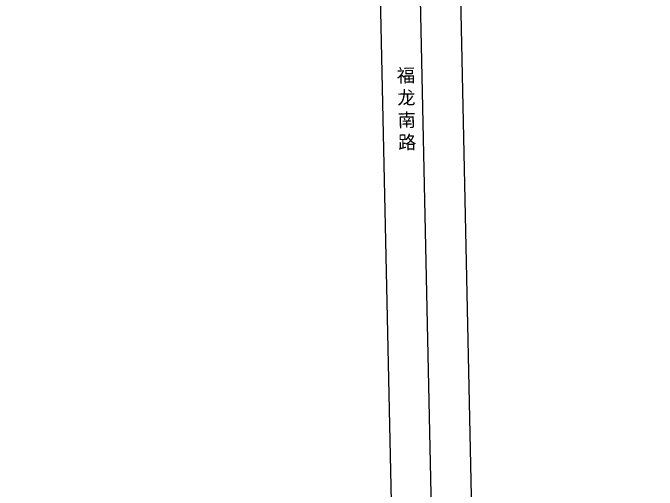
# Model space of a CAD drawing. Extents: x 529262 to 576451, y 2694391 to 2717535.
# Drawn here: x 565970.4 to 566163.2, y 2709434.5 to 2709577.2 of the extents above; entities that cross this region are included whole.
import ezdxf
from ezdxf.xclip import XClip

# ---------------------------------------------------------------- set-up
doc = ezdxf.new("R2010")
doc.units = 0
doc.header["$XCLIPFRAME"] = 0
for name, color, linetype in [('PP-COM', 7, 'Continuous'), ('RD-中线', 40, 'Continuous'), ('RD-红线', 7, 'Continuous'), ('RD-路名', 7, 'Continuous')]:
    doc.layers.add(name, color=color, linetype=linetype)
doc.styles.add('黑体', font='simhei.ttf')

# ---------------------------------------------------------------- blocks, each defined once
blk = doc.blocks.new('A$C19FD0107')
at = {"layer": 'RD-中线', "color": 8, "linetype": 'Continuous', "flags": 128}
for points in [[(-4888.51, 14283.61), (-4903.42, 14970.56, -0.026268), (-4902.93, 14986.3), (-4902.23, 14994.64, 0.026268), (-4901.75, 15010.38), (-4907.67, 15283.2)], [(-4490.73, 14139.44, 0), (-4490.29, 14139.42)], [(-3818.25, 14086.17, 0), (-3817.74, 14086.17)]]:
    blk.add_lwpolyline(points, format="xyb", dxfattribs=at)
at = {"layer": 'RD-红线', "color": 8, "linetype": 'Continuous', "flags": 128}
for points in [[(-4918.59, 15233.25), (-4918.48, 15228.39), (-4914.01, 15022.17)], [(-4894.58, 15233.27), (-4894.48, 15228.67), (-4890.03, 15023.47)]]:
    blk.add_lwpolyline(points, dxfattribs=at)

msp = doc.modelspace()

# ---------------------------------------------------------------- block references
at = {"layer": 'PP-COM'}
ref = msp.add_blockref('A$C19FD0107', (570997.993, 2694390.603), dxfattribs=at)
XClip(ref).set_block_clipping_path([(-9366.4383134884, 14428.6043910822), (-3328.4480743363, 17452.7484863754)])

# ---------------------------------------------------------------- texts
at = {"layer": 'RD-路名', "color": 7, "insert": (566085.252, 2709560.476), "char_height": 4, "width": 50.99419, "attachment_point": 1, "rotation": 1.01729, "style": '黑体'}
msp.add_mtext('福\\P龙\\P南\\P路', dxfattribs=at)

doc.saveas('drawing.dxf')
